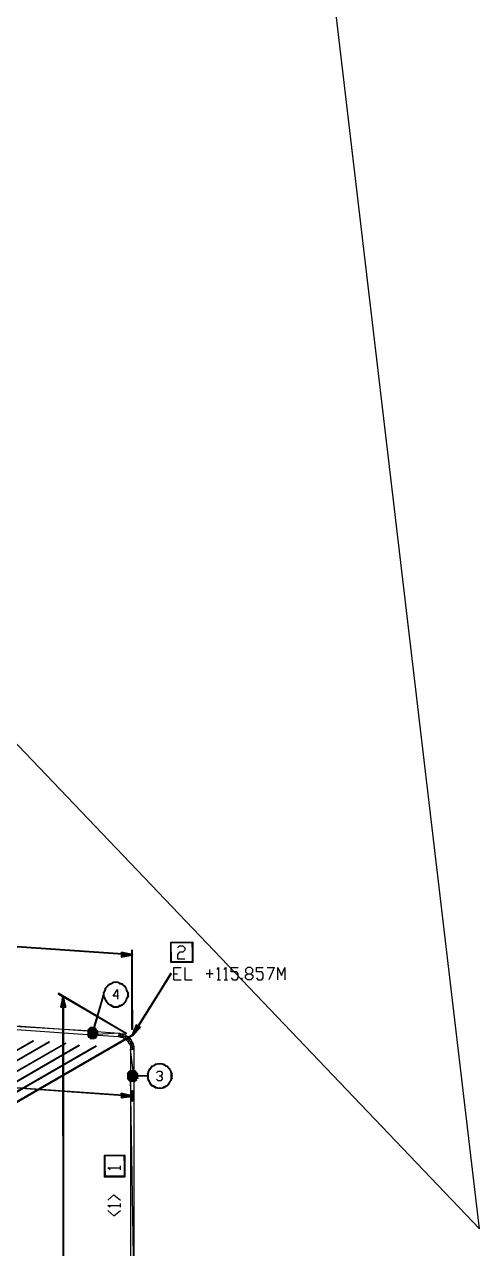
# Model space of a CAD drawing. Header units: millimetres. Extents: x 21 to 1147, y -811 to 126.
# Drawn here: x 527.5 to 669.4, y -579.6 to -198.2 of the extents above; entities that cross this region are included whole.
import ezdxf

# ---------------------------------------------------------------- set-up
doc = ezdxf.new("R2010")
doc.units = ezdxf.units.MM
doc.layers.add('EDITED_LINES', color=4, linetype='Continuous')

msp = doc.modelspace()

# ---------------------------------------------------------------- linework, layer by layer
at = {"layer": 'EDITED_LINES'}
for p, q in [((74.52, 49.37), (669.35, -573.46)), ((669.35, -573.46), (599.37, 19.04)), ((561.16, -487.96), (330.28, -472)), ((330.28, -472.24), (561.16, -487.96)), ((330.28, -472.24), (561.16, -487.96)), ((561.16, -488.2), (330.28, -472.24)), ((573.28, -484.24), (573.16, -484.12)), ((573.16, -484.12), (580, -484.12)), ((573.28, -484.24), (573.16, -484.12)), ((573.16, -484.12), (573.28, -490.36)), ((573.16, -484.12), (573.28, -490.36)), ((573.16, -490.36), (573.16, -484.12)), ((580, -484.12), (573.28, -484.24)), ((580, -484.12), (573.28, -484.24)), ((573.28, -484.24), (579.76, -484.24)), ((573.28, -490.36), (573.28, -484.24)), ((579.76, -484.24), (580, -484.12)), ((579.76, -484.24), (580, -484.12)), ((580, -490.48), (579.76, -484.24)), ((579.76, -484.24), (579.76, -490.24)), ((580, -490.48), (579.76, -484.24)), ((580, -484.12), (580, -490.48)), ((557.92, -488.56), (557.68, -487.36)), ((557.68, -487.36), (557.68, -488.8)), ((557.92, -488.56), (557.68, -487.36)), ((557.68, -487.36), (557.92, -487.36)), ((561.16, -487.96), (557.68, -488.8)), ((561.16, -487.96), (557.68, -488.8)), ((557.8, -487.24), (557.8, -487.48)), ((561.16, -487.96), (557.8, -487.24)), ((557.8, -487.48), (561.16, -487.96)), ((557.8, -487.48), (561.16, -487.96)), ((561.16, -488.2), (557.8, -487.48)), ((557.8, -487.48), (557.8, -487.6)), ((561.16, -487.96), (557.8, -487.48)), ((557.8, -487.48), (557.8, -487.6)), ((561.16, -487.96), (557.8, -487.48)), ((557.8, -487.6), (561.16, -487.96)), ((557.8, -487.6), (561.16, -487.96)), ((561.16, -488.2), (557.8, -487.6)), ((557.8, -487.6), (561.16, -487.96)), ((557.8, -487.6), (561.16, -487.96)), ((561.16, -488.2), (557.8, -487.6)), ((557.8, -487.6), (557.8, -487.84)), ((561.16, -487.96), (557.8, -487.6)), ((557.8, -487.84), (561.16, -487.96)), ((557.8, -487.84), (561.16, -487.96)), ((561.16, -488.2), (557.8, -487.84)), ((561.16, -487.96), (557.8, -488.56)), ((561.16, -487.96), (557.8, -488.56)), ((557.8, -488.44), (561.16, -487.96)), ((561.16, -487.96), (557.8, -488.44)), ((561.16, -487.96), (557.8, -488.44)), ((557.8, -488.2), (561.16, -487.96)), ((561.16, -487.96), (557.8, -488.2)), ((561.16, -487.96), (557.8, -488.2)), ((557.8, -488.2), (557.8, -487.96)), ((557.8, -487.96), (561.16, -487.96)), ((557.92, -487.36), (557.92, -488.56)), ((557.92, -488.56), (561.16, -487.96)), ((561.16, -486.64), (561.04, -486.64)), ((561.04, -486.64), (561.16, -511.36)), ((561.04, -486.64), (561.16, -511.36)), ((561.04, -511.36), (561.04, -486.64)), ((561.16, -511.36), (561.16, -486.64)), ((561.16, -487.96), (561.16, -488.2)), ((561.16, -488.2), (561.16, -487.96)), ((561.16, -487.96), (561.16, -488.2)), ((561.16, -488.2), (561.16, -487.96)), ((561.16, -487.96), (561.16, -488.2)), ((561.16, -488.2), (561.16, -487.96)), ((561.16, -487.96), (561.16, -488.2)), ((561.16, -488.2), (561.16, -487.96)), ((561.16, -487.96), (561.16, -488.2)), ((575.2, -485.92), (575.8, -485.32)), ((575.8, -487.24), (575.2, -487.96)), ((575.2, -487.96), (575.2, -489.28)), ((575.8, -485.32), (576.88, -485.32)), ((576.88, -487.24), (575.8, -487.24)), ((576.88, -485.32), (577.48, -485.92)), ((577.48, -486.64), (576.88, -487.24)), ((577.48, -485.92), (577.48, -486.64)), ((557.68, -488.8), (561.16, -488.2)), ((557.68, -488.8), (557.92, -488.56)), ((557.68, -488.8), (557.92, -488.56)), ((557.8, -488.56), (561.16, -488.2)), ((557.8, -488.44), (561.16, -488.2)), ((557.8, -488.44), (557.8, -488.2)), ((557.8, -488.2), (561.16, -488.2)), ((557.8, -488.56), (557.8, -488.44)), ((573.16, -490.24), (573.16, -490.48)), ((573.16, -490.48), (579.76, -490.24)), ((579.76, -490.24), (573.16, -490.24)), ((573.16, -490.48), (579.76, -490.24)), ((573.28, -490.36), (573.16, -490.36)), ((580, -490.48), (573.16, -490.48)), ((575.2, -489.28), (577.48, -489.28)), ((579.76, -490.24), (580, -490.48)), ((579.76, -490.24), (580, -490.48)), ((573.16, -493.84), (561.04, -513.16)), ((561.16, -513.28), (573.16, -493.84)), ((561.16, -513.28), (573.16, -493.84)), ((573.28, -493.96), (561.16, -513.28)), ((573.16, -493.84), (573.28, -493.96)), ((574.12, -495.88), (574.12, -492.04)), ((574.12, -492.04), (576.4, -492.04)), ((574.12, -493.96), (575.2, -493.96)), ((577.48, -492.04), (577.48, -495.88)), ((586.36, -493.96), (584.2, -493.96)), ((585.28, -495.28), (585.28, -492.64)), ((587.56, -492.64), (588.04, -492.04)), ((588.04, -492.04), (588.04, -495.88)), ((589.72, -492.64), (590.32, -492.04)), ((590.32, -492.04), (590.32, -495.88)), ((592, -493.36), (592, -492.04)), ((592, -492.04), (594.16, -492.04)), ((593.68, -493.36), (592, -493.36)), ((592, -495.28), (592.48, -495.88)), ((594.16, -493.96), (593.68, -493.36)), ((593.68, -495.88), (594.16, -495.28)), ((594.16, -495.28), (594.16, -493.96)), ((595.36, -495.88), (595.36, -495.28)), ((597.04, -492.04), (596.44, -492.64)), ((596.44, -492.64), (596.44, -493.36)), ((596.44, -493.36), (597.04, -493.96)), ((596.44, -494.56), (597.04, -493.96)), ((596.44, -495.28), (596.44, -494.56)), ((597.04, -495.88), (596.44, -495.28)), ((598.12, -492.04), (597.04, -492.04)), ((597.04, -493.96), (598.12, -493.96)), ((598.72, -492.64), (598.12, -492.04)), ((598.12, -493.96), (598.72, -493.36)), ((598.12, -493.96), (598.72, -494.56)), ((598.72, -495.28), (598.12, -495.88)), ((598.72, -493.36), (598.72, -492.64)), ((598.72, -494.56), (598.72, -495.28)), ((599.8, -493.36), (599.8, -492.04)), ((599.8, -492.04), (601.96, -492.04)), ((601.48, -493.36), (599.8, -493.36)), ((599.8, -495.28), (600.28, -495.88)), ((601.96, -493.96), (601.48, -493.36)), ((601.48, -495.88), (601.96, -495.28)), ((601.96, -495.28), (601.96, -493.96)), ((603.16, -492.04), (605.32, -492.04)), ((605.32, -492.04), (603.64, -495.88)), ((606.52, -495.88), (606.52, -492.04)), ((606.52, -492.04), (607.6, -494.56)), ((607.6, -494.56), (608.68, -492.04)), ((608.68, -492.04), (608.68, -495.88)), ((552.52, -499.24), (552.16, -499.84)), ((552.28, -499.84), (552.52, -499.24)), ((552.28, -499.84), (552.52, -499.24)), ((552.64, -499.24), (552.28, -499.84)), ((552.64, -498.52), (552.52, -499.24)), ((552.52, -499.24), (552.64, -499.24)), ((552.52, -499.24), (552.64, -499.24)), ((553.12, -498.04), (552.64, -498.52)), ((552.64, -499.24), (552.64, -498.52)), ((552.64, -499.24), (552.64, -498.52)), ((552.64, -498.52), (552.88, -498.52)), ((552.88, -498.52), (552.64, -499.24)), ((552.64, -498.52), (552.88, -498.52)), ((552.88, -498.52), (553.12, -498.04)), ((552.88, -498.52), (553.12, -498.04)), ((553.24, -498.16), (552.88, -498.52)), ((553.6, -497.56), (553.12, -498.04)), ((553.12, -498.04), (553.24, -498.16)), ((553.12, -498.04), (553.24, -498.16)), ((553.24, -498.16), (553.6, -497.56)), ((553.24, -498.16), (553.6, -497.56)), ((553.72, -497.68), (553.24, -498.16)), ((554.2, -497.08), (553.6, -497.56)), ((553.6, -497.56), (553.72, -497.68)), ((553.6, -497.56), (553.72, -497.68)), ((553.72, -497.68), (554.2, -497.08)), ((553.72, -497.68), (554.2, -497.08)), ((554.32, -497.32), (553.72, -497.68)), ((554.8, -496.96), (554.2, -497.08)), ((554.2, -497.08), (554.32, -497.32)), ((554.2, -497.08), (554.32, -497.32)), ((554.32, -497.32), (554.8, -496.96)), ((554.32, -497.32), (554.8, -496.96)), ((554.8, -497.08), (554.32, -497.32)), ((554.8, -497.08), (555.28, -496.6)), ((555.28, -496.6), (554.8, -496.96)), ((554.8, -497.08), (555.28, -496.6)), ((555.4, -496.72), (554.8, -497.08)), ((554.8, -496.96), (554.8, -497.08)), ((554.8, -496.96), (554.8, -497.08)), ((555.16, -500.92), (556.48, -498.88)), ((555.28, -496.6), (555.4, -496.72)), ((555.88, -496.6), (555.28, -496.6)), ((555.28, -496.6), (555.4, -496.72)), ((555.4, -496.72), (555.88, -496.6)), ((555.4, -496.72), (555.88, -496.6)), ((555.88, -496.72), (555.4, -496.72)), ((555.88, -496.6), (555.88, -496.72)), ((555.88, -496.6), (555.88, -496.72)), ((555.88, -496.72), (556.72, -496.6)), ((556.72, -496.6), (555.88, -496.6)), ((555.88, -496.72), (556.72, -496.6)), ((556.6, -496.72), (555.88, -496.72)), ((556.48, -498.88), (556.48, -501.88)), ((556.72, -496.6), (556.6, -496.72)), ((556.72, -496.6), (556.6, -496.72)), ((556.6, -496.72), (557.32, -496.96)), ((556.6, -496.72), (557.32, -496.96)), ((557.2, -497.08), (556.6, -496.72)), ((557.32, -496.96), (556.72, -496.6)), ((557.32, -496.96), (557.2, -497.08)), ((557.32, -496.96), (557.2, -497.08)), ((557.2, -497.08), (558.04, -497.08)), ((557.2, -497.08), (558.04, -497.08)), ((557.92, -497.32), (557.2, -497.08)), ((558.04, -497.08), (557.32, -496.96)), ((558.04, -497.08), (557.92, -497.32)), ((558.04, -497.08), (557.92, -497.32)), ((557.92, -497.32), (558.4, -497.56)), ((557.92, -497.32), (558.4, -497.56)), ((558.28, -497.68), (557.92, -497.32)), ((558.4, -497.56), (558.04, -497.08)), ((558.4, -497.56), (558.28, -497.68)), ((558.4, -497.56), (558.28, -497.68)), ((558.28, -497.68), (559, -498.04)), ((558.28, -497.68), (559, -498.04)), ((558.88, -498.16), (558.28, -497.68)), ((559, -498.04), (558.4, -497.56)), ((559, -498.04), (558.88, -498.16)), ((559, -498.04), (558.88, -498.16)), ((558.88, -498.16), (559.36, -498.52)), ((558.88, -498.16), (559.36, -498.52)), ((559.24, -498.52), (558.88, -498.16)), ((559.36, -498.52), (559, -498.04)), ((559.36, -498.52), (559.24, -498.52)), ((559.36, -498.52), (559.24, -498.52)), ((559.24, -498.52), (559.48, -499.24)), ((559.24, -498.52), (559.48, -499.24)), ((559.36, -499.24), (559.24, -498.52)), ((559.48, -499.24), (559.36, -498.52)), ((559.48, -499.24), (559.36, -499.24)), ((559.48, -499.24), (559.36, -499.24)), ((559.36, -499.24), (559.96, -499.84)), ((559.36, -499.24), (559.96, -499.84)), ((559.72, -499.84), (559.36, -499.24)), ((559.96, -499.84), (559.48, -499.24)), ((574.12, -495.88), (576.4, -495.88)), ((577.48, -495.88), (579.76, -495.88)), ((587.56, -495.88), (588.64, -495.88)), ((589.72, -495.88), (590.8, -495.88)), ((592.48, -495.88), (593.68, -495.88)), ((598.12, -495.88), (597.04, -495.88)), ((600.28, -495.88), (601.48, -495.88)), ((538.12, -500.08), (538, -500.32)), ((538, -500.32), (559.36, -512.56)), ((538, -500.32), (559.36, -512.56)), ((559.24, -512.68), (538, -500.32)), ((559.36, -512.56), (538.12, -500.08)), ((539.44, -500.92), (538.72, -504.28)), ((538.96, -504.28), (539.44, -500.92)), ((538.96, -504.28), (539.44, -500.92)), ((539.68, -500.92), (538.96, -504.28)), ((539.44, -500.92), (538.96, -504.28)), ((539.08, -504.28), (539.44, -500.92)), ((539.08, -504.28), (539.44, -500.92)), ((539.68, -500.92), (539.08, -504.28)), ((539.44, -500.92), (539.08, -504.28)), ((539.32, -504.28), (539.44, -500.92)), ((539.32, -504.28), (539.44, -500.92)), ((539.68, -500.92), (539.32, -504.28)), ((539.44, -500.92), (539.32, -504.28)), ((539.44, -500.92), (539.68, -500.92)), ((539.68, -500.92), (539.44, -500.92)), ((539.44, -500.92), (540.4, -504.4)), ((539.44, -500.92), (540.4, -504.4)), ((540.16, -504.16), (539.44, -500.92)), ((539.44, -500.92), (539.68, -500.92)), ((539.68, -500.92), (539.44, -500.92)), ((539.44, -500.92), (540.16, -504.28)), ((539.44, -500.92), (540.16, -504.28)), ((540.04, -504.28), (539.44, -500.92)), ((539.44, -500.92), (539.68, -500.92)), ((539.68, -500.92), (539.44, -500.92)), ((539.44, -500.92), (540.04, -504.28)), ((539.44, -500.92), (540.04, -504.28)), ((539.8, -504.28), (539.44, -500.92)), ((539.44, -504.28), (539.44, -500.92)), ((539.44, -504.28), (539.44, -500.92)), ((539.44, -500.92), (539.68, -500.92)), ((539.68, -500.92), (539.44, -504.28)), ((539.68, -500.92), (539.44, -500.92)), ((539.44, -500.92), (539.8, -504.28)), ((539.44, -500.92), (539.8, -504.28)), ((539.68, -504.28), (539.44, -500.92)), ((539.68, -660.88), (539.44, -500.92)), ((539.44, -500.92), (539.44, -660.88)), ((539.68, -660.88), (539.44, -500.92)), ((539.44, -500.92), (539.68, -500.92)), ((540.4, -504.4), (539.68, -500.92)), ((540.16, -504.28), (539.68, -500.92)), ((540.04, -504.28), (539.68, -500.92)), ((539.8, -504.28), (539.68, -500.92)), ((539.68, -500.92), (539.68, -660.88)), ((552.16, -500.32), (548.56, -512.44)), ((548.8, -512.44), (552.16, -500.32)), ((548.8, -512.44), (552.16, -500.32)), ((552.28, -500.44), (548.8, -512.44)), ((552.28, -500.32), (552.16, -499.84)), ((552.16, -499.84), (552.16, -500.32)), ((552.28, -500.32), (552.16, -499.84)), ((552.16, -499.84), (552.28, -499.84)), ((552.16, -499.84), (552.28, -499.84)), ((552.16, -500.32), (552.28, -500.44)), ((552.28, -501.04), (552.16, -500.32)), ((552.16, -500.32), (552.16, -501.16)), ((552.28, -501.04), (552.16, -500.32)), ((552.16, -500.32), (552.28, -500.32)), ((552.16, -500.32), (552.28, -500.32)), ((552.16, -501.16), (552.28, -501.04)), ((552.16, -501.16), (552.28, -501.04)), ((552.64, -501.64), (552.16, -501.16)), ((552.16, -501.16), (552.52, -501.76)), ((552.64, -501.64), (552.16, -501.16)), ((552.28, -499.84), (552.28, -500.32)), ((552.28, -500.32), (552.28, -501.04)), ((552.28, -501.04), (552.64, -501.64)), ((552.52, -501.76), (552.64, -501.64)), ((552.52, -501.76), (552.64, -501.64)), ((552.88, -502.24), (552.52, -501.76)), ((552.52, -501.76), (552.64, -502.24)), ((552.88, -502.24), (552.52, -501.76)), ((552.64, -501.64), (552.88, -502.24)), ((553.24, -502.72), (552.64, -502.24)), ((552.64, -502.24), (553.12, -502.84)), ((553.24, -502.72), (552.64, -502.24)), ((552.64, -502.24), (552.88, -502.24)), ((552.64, -502.24), (552.88, -502.24)), ((552.88, -502.24), (553.24, -502.72)), ((553.12, -502.84), (553.24, -502.72)), ((553.12, -502.84), (553.24, -502.72)), ((553.72, -503.32), (553.12, -502.84)), ((553.12, -502.84), (553.6, -503.44)), ((553.72, -503.32), (553.12, -502.84)), ((553.24, -502.72), (553.72, -503.32)), ((553.6, -503.44), (553.72, -503.32)), ((553.6, -503.44), (553.72, -503.32)), ((553.72, -503.32), (554.32, -503.68)), ((556.84, -500.92), (555.16, -500.92)), ((557.92, -503.68), (558.28, -503.32)), ((558.28, -503.32), (558.04, -503.8)), ((558.28, -503.32), (558.04, -503.8)), ((558.28, -503.32), (558.88, -502.72)), ((558.4, -503.44), (558.28, -503.32)), ((558.4, -503.44), (558.28, -503.32)), ((558.88, -502.72), (558.4, -503.44)), ((558.88, -502.72), (558.4, -503.44)), ((558.4, -503.44), (559, -502.84)), ((558.88, -502.72), (559.24, -502.24)), ((559, -502.84), (558.88, -502.72)), ((559, -502.84), (558.88, -502.72)), ((559.24, -502.24), (559, -502.84)), ((559, -502.84), (559.36, -502.24)), ((559.24, -502.24), (559, -502.84)), ((559.24, -502.24), (559.36, -501.64)), ((559.36, -502.24), (559.24, -502.24)), ((559.36, -502.24), (559.24, -502.24)), ((559.36, -501.64), (559.72, -501.04)), ((559.48, -501.76), (559.36, -501.64)), ((559.48, -501.76), (559.36, -501.64)), ((559.36, -501.64), (559.36, -502.24)), ((559.36, -501.64), (559.36, -502.24)), ((559.36, -502.24), (559.48, -501.76)), ((559.72, -501.04), (559.48, -501.76)), ((559.72, -501.04), (559.48, -501.76)), ((559.48, -501.76), (559.96, -501.16)), ((559.96, -499.84), (559.72, -499.84)), ((559.96, -499.84), (559.72, -499.84)), ((559.72, -499.84), (559.96, -500.32)), ((559.72, -499.84), (559.96, -500.32)), ((559.72, -500.32), (559.72, -499.84)), ((559.96, -500.32), (559.72, -500.32)), ((559.96, -500.32), (559.72, -500.32)), ((559.72, -500.32), (559.96, -501.16)), ((559.72, -500.32), (559.96, -501.16)), ((559.72, -501.04), (559.72, -500.32)), ((559.96, -501.16), (559.72, -501.04)), ((559.96, -501.16), (559.72, -501.04)), ((559.96, -500.32), (559.96, -499.84)), ((559.96, -501.16), (559.96, -500.32)), ((548.68, -511.84), (452.92, -506.32)), ((452.92, -506.32), (548.68, -513.04)), ((548.68, -511.84), (452.92, -506.32)), ((453.04, -505.24), (548.68, -511.84)), ((538.72, -504.28), (538.96, -504.28)), ((540.16, -504.16), (538.84, -504.4)), ((540.16, -504.16), (538.84, -504.4)), ((538.84, -504.4), (538.84, -504.16)), ((538.84, -504.16), (540.16, -504.16)), ((538.84, -504.4), (540.4, -504.4)), ((538.96, -504.28), (539.08, -504.28)), ((539.08, -504.28), (539.32, -504.28)), ((539.32, -504.28), (539.44, -504.28)), ((539.8, -504.28), (539.68, -504.28)), ((540.04, -504.28), (539.8, -504.28)), ((540.16, -504.28), (540.04, -504.28)), ((540.4, -504.4), (540.16, -504.16)), ((540.4, -504.4), (540.16, -504.16)), ((554.32, -503.68), (553.6, -503.44)), ((553.6, -503.44), (554.2, -503.8)), ((554.32, -503.68), (553.6, -503.44)), ((554.2, -503.8), (554.32, -503.68)), ((554.2, -503.8), (554.32, -503.68)), ((554.8, -503.8), (554.2, -503.8)), ((554.2, -503.8), (554.8, -504.04)), ((554.8, -503.8), (554.2, -503.8)), ((554.32, -503.68), (554.8, -503.8)), ((554.8, -504.04), (554.8, -503.8)), ((554.8, -503.8), (555.4, -504.16)), ((554.8, -504.04), (554.8, -503.8)), ((555.4, -504.16), (554.8, -504.04)), ((554.8, -504.04), (555.28, -504.4)), ((555.4, -504.16), (554.8, -504.04)), ((555.88, -504.16), (555.28, -504.4)), ((555.88, -504.16), (555.28, -504.4)), ((555.28, -504.4), (555.4, -504.16)), ((555.28, -504.4), (555.4, -504.16)), ((555.28, -504.4), (555.88, -504.4)), ((555.4, -504.16), (555.88, -504.16)), ((556.6, -504.16), (555.88, -504.4)), ((556.6, -504.16), (555.88, -504.4)), ((555.88, -504.4), (555.88, -504.16)), ((555.88, -504.16), (556.6, -504.16)), ((555.88, -504.4), (555.88, -504.16)), ((555.88, -504.4), (556.72, -504.4)), ((556.6, -504.16), (557.2, -503.8)), ((556.72, -504.4), (556.6, -504.16)), ((556.72, -504.4), (556.6, -504.16)), ((557.2, -503.8), (556.72, -504.4)), ((557.2, -503.8), (556.72, -504.4)), ((556.72, -504.4), (557.32, -504.04)), ((557.2, -503.8), (557.92, -503.68)), ((557.32, -504.04), (557.2, -503.8)), ((557.32, -504.04), (557.2, -503.8)), ((557.92, -503.68), (557.32, -504.04)), ((557.92, -503.68), (557.32, -504.04)), ((557.32, -504.04), (558.04, -503.8)), ((558.04, -503.8), (557.92, -503.68)), ((558.04, -503.8), (557.92, -503.68)), ((558.04, -503.8), (558.4, -503.44)), ((548.08, -513.64), (547.72, -511)), ((547.72, -511), (547.72, -513.88)), ((548.08, -513.64), (547.72, -511)), ((547.72, -511), (548.08, -511.36)), ((547.72, -511), (548.08, -511.36)), ((549.76, -511), (547.72, -511)), ((548.32, -513.76), (547.96, -510.76)), ((547.96, -510.76), (547.96, -514.12)), ((548.32, -513.76), (547.96, -510.76)), ((547.96, -510.76), (548.32, -511.12)), ((547.96, -510.76), (548.32, -511.12)), ((549.4, -510.76), (547.96, -510.76)), ((548.08, -511.36), (549.76, -511)), ((548.08, -511.36), (549.76, -511)), ((548.68, -513.88), (548.32, -510.76)), ((548.32, -510.76), (548.32, -513.88)), ((548.68, -513.88), (548.32, -510.76)), ((548.32, -510.76), (548.68, -511.12)), ((548.32, -510.76), (548.68, -511.12)), ((549.28, -510.76), (548.32, -510.76)), ((548.32, -511.12), (549.4, -510.76)), ((548.32, -511.12), (549.4, -510.76)), ((548.32, -513.88), (548.44, -511)), ((548.92, -511), (548.44, -511)), ((548.44, -511), (548.68, -514)), ((548.44, -511), (548.68, -514)), ((548.68, -511.12), (549.28, -510.76)), ((548.68, -511.12), (549.28, -510.76)), ((548.68, -514), (548.92, -511)), ((549.28, -510.76), (548.92, -511.12)), ((549.28, -510.76), (548.92, -511.12)), ((549.4, -510.76), (549.04, -511.12)), ((549.4, -510.76), (549.04, -511.12)), ((549.28, -514.12), (549.28, -510.76)), ((549.4, -514.12), (549.4, -510.76)), ((549.76, -511), (549.4, -511.36)), ((549.76, -511), (549.4, -511.36)), ((549.76, -514), (549.76, -511)), ((562.36, -509.92), (561.04, -513.16)), ((562.48, -510.16), (561.04, -513.16)), ((562.48, -510.16), (561.04, -513.16)), ((561.04, -513.16), (563.08, -510.4)), ((562.72, -510.4), (561.04, -513.16)), ((561.04, -513.16), (563.32, -510.52)), ((561.04, -513.16), (563.08, -510.52)), ((561.04, -513.16), (563.44, -510.76)), ((561.16, -513.28), (562.36, -509.92)), ((561.16, -513.28), (562.36, -509.92)), ((562.48, -510.16), (561.16, -513.28)), ((561.16, -513.28), (562.48, -510.16)), ((561.16, -513.28), (562.48, -510.16)), ((561.16, -513.28), (562.48, -510.16)), ((561.16, -513.28), (562.48, -510.16)), ((562.72, -510.28), (561.16, -513.28)), ((562.72, -510.28), (561.16, -513.28)), ((563.08, -510.4), (561.16, -513.28)), ((561.16, -513.28), (563.2, -510.4)), ((563.08, -510.4), (561.16, -513.28)), ((561.16, -513.28), (562.72, -510.4)), ((561.16, -513.28), (562.72, -510.4)), ((562.84, -510.4), (561.16, -513.28)), ((563.32, -510.52), (561.16, -513.28)), ((563.32, -510.52), (561.16, -513.28)), ((563.08, -510.52), (561.16, -513.28)), ((563.08, -510.52), (561.16, -513.28)), ((561.16, -513.28), (563.44, -510.64)), ((561.16, -513.28), (563.2, -510.64)), ((563.44, -510.76), (561.16, -513.28)), ((563.44, -510.76), (561.16, -513.28)), ((561.16, -513.28), (563.56, -510.88)), ((562.36, -509.92), (562.48, -510.16)), ((562.36, -509.92), (562.48, -510.16)), ((563.56, -510.64), (562.36, -509.92)), ((562.48, -510.16), (563.56, -510.64)), ((562.48, -510.16), (563.56, -510.64)), ((563.44, -510.88), (562.48, -510.16)), ((562.48, -510.16), (562.72, -510.28)), ((562.48, -510.16), (562.72, -510.28)), ((562.72, -510.4), (562.84, -510.4)), ((563.2, -510.4), (563.08, -510.4)), ((563.2, -510.64), (563.08, -510.52)), ((563.44, -510.64), (563.32, -510.52)), ((563.56, -510.64), (563.44, -510.88)), ((563.56, -510.88), (563.44, -510.76)), ((459.64, -571.84), (561.04, -513.16)), ((561.04, -513.16), (459.64, -571.6)), ((459.64, -571.84), (561.04, -513.16)), ((561.04, -513.16), (459.64, -571.6)), ((561.16, -513.28), (459.64, -571.84)), ((459.76, -571.84), (561.04, -513.16)), ((459.76, -571.84), (561.04, -513.16)), ((561.16, -513.28), (459.76, -571.84)), ((530.2, -514.84), (489.16, -538.6)), ((489.28, -538.72), (530.2, -514.84)), ((489.28, -538.72), (530.2, -514.84)), ((530.2, -514.84), (530.32, -514.96)), ((547.6, -513.04), (547.24, -511.72)), ((547.24, -511.72), (547.24, -513.4)), ((547.6, -513.04), (547.24, -511.72)), ((547.24, -511.72), (547.6, -512.08)), ((547.24, -511.72), (547.6, -512.08)), ((550.36, -511.72), (547.24, -511.72)), ((547.24, -513.4), (547.6, -513.04)), ((547.24, -513.4), (547.6, -513.04)), ((549.64, -513.4), (547.24, -513.4)), ((547.24, -513.4), (550, -513.76)), ((549.64, -513.4), (547.24, -513.4)), ((547.72, -513.4), (547.36, -511.36)), ((547.36, -511.36), (547.36, -513.76)), ((547.72, -513.4), (547.36, -511.36)), ((547.36, -511.36), (547.72, -511.72)), ((547.36, -511.36), (547.72, -511.72)), ((550, -511.36), (547.36, -511.36)), ((547.36, -513.76), (547.72, -513.4)), ((547.36, -513.76), (547.72, -513.4)), ((549.4, -513.52), (547.36, -513.76)), ((549.4, -513.52), (547.36, -513.76)), ((547.36, -513.76), (549.76, -514)), ((547.6, -512.08), (550.36, -511.72)), ((547.6, -512.08), (550.36, -511.72)), ((547.6, -512.08), (547.6, -513.04)), ((550, -512.08), (547.6, -512.08)), ((547.6, -513.04), (549.64, -513.4)), ((547.72, -511.72), (550, -511.36)), ((547.72, -511.72), (550, -511.36)), ((547.72, -511.72), (547.72, -513.4)), ((549.64, -511.72), (547.72, -511.72)), ((547.72, -513.4), (549.4, -513.52)), ((547.72, -513.88), (548.08, -513.64)), ((547.72, -513.88), (548.08, -513.64)), ((549.04, -513.76), (547.72, -513.88)), ((549.04, -513.76), (547.72, -513.88)), ((547.72, -513.88), (549.4, -514.12)), ((548.92, -513.76), (547.96, -514.12)), ((548.92, -513.76), (547.96, -514.12)), ((547.96, -514.12), (548.32, -513.76)), ((547.96, -514.12), (548.32, -513.76)), ((547.96, -514.12), (549.28, -514.12)), ((548.08, -511.36), (548.08, -513.64)), ((549.4, -511.36), (548.08, -511.36)), ((548.08, -513.64), (549.04, -513.76)), ((548.32, -511.12), (548.32, -513.76)), ((549.04, -511.12), (548.32, -511.12)), ((548.32, -513.76), (548.92, -513.76)), ((548.68, -514), (548.32, -513.88)), ((548.32, -513.88), (548.68, -513.88)), ((548.56, -512.44), (548.8, -512.44)), ((548.68, -511.12), (548.68, -513.88)), ((548.92, -511.12), (548.68, -511.12)), ((548.68, -513.04), (548.68, -511.84)), ((548.68, -511.84), (557.08, -512.44)), ((548.68, -513.04), (548.68, -511.84)), ((557.08, -512.44), (548.68, -513.04)), ((557.08, -512.44), (548.68, -513.04)), ((548.68, -513.04), (556.96, -513.52)), ((548.92, -511.12), (549.28, -514.12)), ((548.92, -511.12), (549.28, -514.12)), ((548.92, -513.76), (548.92, -511.12)), ((549.28, -514.12), (548.92, -513.76)), ((549.28, -514.12), (548.92, -513.76)), ((549.04, -511.12), (549.4, -514.12)), ((549.04, -511.12), (549.4, -514.12)), ((549.04, -513.76), (549.04, -511.12)), ((549.4, -514.12), (549.04, -513.76)), ((549.4, -514.12), (549.04, -513.76)), ((549.4, -511.36), (549.76, -514)), ((549.4, -511.36), (549.76, -514)), ((549.4, -513.52), (549.4, -511.36)), ((549.76, -514), (549.4, -513.52)), ((549.76, -514), (549.4, -513.52)), ((550, -511.36), (549.64, -511.72)), ((550, -511.36), (549.64, -511.72)), ((549.64, -511.72), (550, -513.76)), ((549.64, -511.72), (550, -513.76)), ((549.64, -513.4), (549.64, -511.72)), ((550, -513.76), (549.64, -513.4)), ((550, -513.76), (549.64, -513.4)), ((550, -513.76), (550, -511.36)), ((550.36, -511.72), (550, -512.08)), ((550.36, -511.72), (550, -512.08)), ((550, -512.08), (550.36, -513.16)), ((550, -512.08), (550.36, -513.16)), ((550, -513.16), (550, -512.08)), ((550.36, -513.16), (550, -513.16)), ((550.36, -513.16), (550.36, -511.72)), ((556.84, -513.52), (557.2, -512.44)), ((557.68, -512.68), (556.84, -513.52)), ((557.68, -512.68), (556.84, -513.52)), ((556.84, -513.52), (557.56, -513.76)), ((556.96, -513.52), (557.08, -512.44)), ((557.2, -512.44), (557.68, -512.68)), ((558.52, -512.68), (557.56, -513.76)), ((558.52, -512.68), (557.56, -513.76)), ((557.56, -513.76), (557.68, -512.68)), ((557.56, -513.76), (557.68, -512.68)), ((557.56, -513.76), (558.16, -513.76)), ((557.68, -512.68), (558.52, -512.68)), ((558.16, -513.76), (558.52, -512.68)), ((558.16, -513.76), (558.52, -512.68)), ((559.36, -513.28), (558.16, -513.76)), ((559.36, -513.28), (558.16, -513.76)), ((558.16, -513.76), (558.76, -514.24)), ((558.52, -512.68), (559.36, -513.28)), ((558.76, -514.24), (559.36, -513.28)), ((558.76, -514.24), (559.36, -513.28)), ((559.96, -513.64), (558.76, -514.24)), ((559.96, -513.64), (558.76, -514.24)), ((558.76, -514.24), (559.24, -514.6)), ((559.36, -512.56), (559.24, -512.68)), ((559.24, -514.6), (559.96, -513.64)), ((559.24, -514.6), (559.96, -513.64)), ((560.68, -514.36), (559.24, -514.6)), ((560.68, -514.36), (559.24, -514.6)), ((559.24, -514.6), (559.72, -514.96)), ((559.36, -513.28), (559.96, -513.64)), ((559.72, -514.96), (560.68, -514.36)), ((559.72, -514.96), (560.68, -514.36)), ((559.96, -513.64), (560.68, -514.36)), ((560.68, -514.36), (561.04, -515.2)), ((561.16, -511.36), (561.04, -511.36)), ((561.16, -513.28), (561.04, -513.16)), ((561.04, -513.16), (561.16, -513.28)), ((561.16, -513.28), (561.04, -513.16)), ((561.04, -513.16), (561.16, -513.28)), ((561.16, -513.28), (561.04, -513.16)), ((561.04, -513.16), (561.16, -513.28)), ((561.16, -513.28), (561.04, -513.16)), ((561.04, -513.16), (561.16, -513.28)), ((561.04, -513.16), (561.16, -513.28)), ((561.04, -513.16), (561.16, -513.28)), ((561.04, -513.16), (561.16, -513.28)), ((549.76, -516.4), (456.64, -570.16)), ((456.76, -570.28), (549.76, -516.4)), ((456.76, -570.28), (549.76, -516.4)), ((549.88, -516.64), (456.76, -570.28)), ((540.28, -515.56), (488.92, -545.08)), ((489.04, -545.2), (540.28, -515.56)), ((489.04, -545.2), (540.28, -515.56)), ((540.4, -515.68), (489.04, -545.2)), ((535.24, -515.2), (489.16, -541.72)), ((544.6, -516.28), (489.16, -548.2)), ((530.32, -514.96), (489.28, -538.72)), ((489.28, -541.84), (535.24, -515.2)), ((489.28, -541.84), (535.24, -515.2)), ((535.36, -515.32), (489.28, -541.84)), ((489.28, -548.44), (544.6, -516.28)), ((489.28, -548.44), (544.6, -516.28)), ((544.6, -516.4), (489.28, -548.44)), ((535.24, -515.2), (535.36, -515.32)), ((540.28, -515.56), (540.4, -515.68)), ((544.6, -516.28), (544.6, -516.4)), ((549.76, -516.4), (549.88, -516.64)), ((561.04, -515.2), (559.72, -514.96)), ((559.72, -514.96), (560.08, -515.68)), ((561.04, -515.2), (559.72, -514.96)), ((560.08, -515.68), (561.04, -515.2)), ((560.08, -515.68), (561.04, -515.2)), ((561.4, -515.8), (560.08, -515.68)), ((560.08, -515.68), (560.44, -516.16)), ((561.4, -515.8), (560.08, -515.68)), ((560.44, -516.16), (561.4, -515.8)), ((560.44, -516.16), (561.4, -515.8)), ((561.64, -516.64), (560.44, -516.16)), ((560.44, -516.16), (560.56, -516.76)), ((561.64, -516.64), (560.44, -516.16)), ((560.56, -516.76), (561.64, -516.64)), ((560.56, -516.76), (561.64, -516.64)), ((561.64, -517.48), (560.56, -516.76)), ((560.56, -516.76), (560.56, -517.48)), ((561.64, -517.48), (560.56, -516.76)), ((561.64, -525.88), (560.56, -517.48)), ((560.56, -517.48), (560.56, -525.88)), ((561.64, -525.88), (560.56, -517.48)), ((560.56, -517.48), (561.64, -517.48)), ((560.56, -517.48), (561.64, -517.48)), ((561.04, -515.2), (561.4, -515.8)), ((561.4, -515.8), (561.64, -516.64)), ((561.64, -516.64), (561.64, -517.48)), ((561.64, -517.48), (561.64, -525.88)), ((568.36, -522.16), (567.76, -522.64)), ((567.88, -522.76), (568.36, -522.16)), ((567.88, -522.76), (568.36, -522.16)), ((568.36, -522.4), (567.88, -522.76)), ((568.36, -522.4), (568.96, -522.04)), ((568.96, -522.04), (568.36, -522.16)), ((568.36, -522.4), (568.96, -522.04)), ((568.36, -522.16), (568.36, -522.4)), ((568.36, -522.16), (568.36, -522.4)), ((568.96, -522.16), (568.36, -522.4)), ((568.96, -522.04), (568.96, -522.16)), ((568.96, -522.16), (569.68, -522.04)), ((569.68, -522.04), (568.96, -522.04)), ((568.96, -522.16), (569.68, -522.04)), ((568.96, -522.04), (568.96, -522.16)), ((569.68, -522.16), (568.96, -522.16)), ((569.68, -522.04), (569.68, -522.16)), ((569.68, -522.04), (569.68, -522.16)), ((569.68, -522.16), (570.4, -522.04)), ((570.4, -522.04), (569.68, -522.04)), ((569.68, -522.16), (570.4, -522.04)), ((570.4, -522.16), (569.68, -522.16)), ((570.4, -522.04), (570.4, -522.16)), ((570.4, -522.04), (570.4, -522.16)), ((571, -522.16), (570.4, -522.04)), ((570.4, -522.16), (571, -522.16)), ((570.4, -522.16), (571, -522.16)), ((570.88, -522.4), (570.4, -522.16)), ((571, -522.16), (570.88, -522.4)), ((571, -522.16), (570.88, -522.4)), ((570.88, -522.4), (571.6, -522.64)), ((570.88, -522.4), (571.6, -522.64)), ((571.48, -522.76), (570.88, -522.4)), ((571.6, -522.64), (571, -522.16)), ((452.92, -524.56), (561.16, -532)), ((452.92, -524.56), (561.16, -532)), ((561.16, -532.24), (452.92, -524.56)), ((561.16, -532), (453.04, -524.44)), ((559.96, -526.36), (559.6, -525.04)), ((559.6, -525.04), (559.6, -526.72)), ((559.96, -526.36), (559.6, -525.04)), ((559.6, -525.04), (559.96, -525.4)), ((559.6, -525.04), (559.96, -525.4)), ((562.84, -525.04), (559.6, -525.04)), ((560.2, -526.72), (559.84, -524.68)), ((559.84, -524.68), (559.84, -527.08)), ((560.2, -526.72), (559.84, -524.68)), ((559.84, -524.68), (560.2, -525.04)), ((559.84, -524.68), (560.2, -525.04)), ((562.48, -524.68), (559.84, -524.68)), ((559.96, -525.4), (562.84, -525.04)), ((559.96, -525.4), (562.84, -525.04)), ((559.96, -525.4), (559.96, -526.36)), ((562.48, -525.4), (559.96, -525.4)), ((560.56, -526.96), (560.2, -524.32)), ((560.2, -524.32), (560.2, -527.32)), ((560.56, -526.96), (560.2, -524.32)), ((560.2, -524.32), (560.56, -524.68)), ((560.2, -524.32), (560.56, -524.68)), ((562.24, -524.32), (560.2, -524.32)), ((560.2, -525.04), (562.48, -524.68)), ((560.2, -525.04), (562.48, -524.68)), ((560.2, -525.04), (560.2, -526.72)), ((562, -525.04), (560.2, -525.04)), ((560.8, -527.08), (560.44, -524.2)), ((560.44, -524.2), (560.44, -527.44)), ((560.8, -527.08), (560.44, -524.2)), ((560.44, -524.2), (560.8, -524.56)), ((560.44, -524.2), (560.8, -524.56)), ((561.88, -524.2), (560.44, -524.2)), ((560.56, -524.68), (562.24, -524.32)), ((560.56, -524.68), (562.24, -524.32)), ((560.56, -524.68), (560.56, -526.96)), ((561.88, -524.68), (560.56, -524.68)), ((561.64, -588.76), (560.56, -525.88)), ((560.56, -525.88), (560.56, -588.76)), ((561.64, -588.76), (560.56, -525.88)), ((560.56, -525.88), (561.64, -525.88)), ((560.56, -525.88), (561.64, -525.88)), ((561.16, -527.32), (560.8, -524.2)), ((560.8, -524.2), (560.8, -527.32)), ((561.16, -527.32), (560.8, -524.2)), ((560.8, -524.2), (561.16, -524.56)), ((560.8, -524.2), (561.16, -524.56)), ((561.64, -524.2), (560.8, -524.2)), ((560.8, -524.56), (561.88, -524.2)), ((560.8, -524.56), (561.88, -524.2)), ((560.8, -527.32), (560.92, -524.32)), ((560.8, -524.56), (560.8, -527.08)), ((561.52, -524.56), (560.8, -524.56)), ((561.28, -524.32), (560.92, -524.32)), ((560.92, -524.32), (561.16, -527.32)), ((560.92, -524.32), (561.16, -527.32)), ((561.16, -524.56), (561.64, -524.2)), ((561.16, -524.56), (561.64, -524.2)), ((561.16, -527.32), (561.28, -524.32)), ((561.16, -524.56), (561.16, -527.32)), ((561.28, -524.56), (561.16, -524.56)), ((561.16, -525.76), (561.16, -525.88)), ((561.16, -525.88), (565.96, -525.76)), ((565.96, -525.76), (561.16, -525.76)), ((561.16, -525.88), (565.96, -525.76)), ((565.96, -525.88), (561.16, -525.88)), ((561.64, -524.2), (561.28, -524.56)), ((561.64, -524.2), (561.28, -524.56)), ((561.28, -524.56), (561.64, -527.44)), ((561.28, -524.56), (561.64, -527.44)), ((561.28, -527.08), (561.28, -524.56)), ((561.88, -524.2), (561.52, -524.56)), ((561.88, -524.2), (561.52, -524.56)), ((561.52, -524.56), (561.88, -527.56)), ((561.52, -524.56), (561.88, -527.56)), ((561.52, -527.08), (561.52, -524.56)), ((561.64, -527.44), (561.64, -524.2)), ((561.64, -525.88), (561.64, -588.76)), ((561.88, -527.56), (561.88, -524.2)), ((562.24, -524.32), (561.88, -524.68)), ((562.24, -524.32), (561.88, -524.68)), ((561.88, -524.68), (562.24, -527.32)), ((561.88, -524.68), (562.24, -527.32)), ((561.88, -526.96), (561.88, -524.68)), ((562.48, -524.68), (562, -525.04)), ((562.48, -524.68), (562, -525.04)), ((562, -525.04), (562.48, -527.2)), ((562, -525.04), (562.48, -527.2)), ((562, -526.72), (562, -525.04)), ((562.24, -527.32), (562.24, -524.32)), ((562.48, -527.2), (562.48, -524.68)), ((562.84, -525.04), (562.48, -525.4)), ((562.84, -525.04), (562.48, -525.4)), ((562.48, -525.4), (562.84, -526.6)), ((562.48, -525.4), (562.84, -526.6)), ((562.48, -526.6), (562.48, -525.4)), ((562.84, -526.6), (562.84, -525.04)), ((566.08, -524.44), (565.84, -525.04)), ((566.08, -525.88), (565.84, -525.04)), ((565.84, -525.04), (565.84, -525.88)), ((566.08, -525.88), (565.84, -525.04)), ((565.84, -525.04), (566.08, -525.04)), ((565.84, -525.04), (566.08, -525.04)), ((566.08, -526.6), (565.84, -525.88)), ((565.84, -525.88), (565.84, -526.6)), ((566.08, -526.6), (565.84, -525.88)), ((565.84, -525.88), (566.08, -525.88)), ((565.84, -525.88), (566.08, -525.88)), ((565.96, -525.76), (565.96, -525.88)), ((566.44, -523.72), (566.08, -524.44)), ((566.08, -525.04), (566.08, -524.44)), ((566.08, -525.04), (566.08, -524.44)), ((566.08, -524.44), (566.2, -524.56)), ((566.08, -524.44), (566.2, -524.56)), ((566.2, -524.56), (566.08, -525.04)), ((566.08, -525.04), (566.08, -525.88)), ((566.08, -525.88), (566.08, -526.6)), ((566.2, -524.56), (566.44, -523.72)), ((566.2, -524.56), (566.44, -523.72)), ((566.56, -523.84), (566.2, -524.56)), ((566.68, -523.36), (566.44, -523.72)), ((566.44, -523.72), (566.56, -523.84)), ((566.44, -523.72), (566.56, -523.84)), ((566.56, -523.84), (566.68, -523.36)), ((566.56, -523.84), (566.68, -523.36)), ((566.8, -523.48), (566.56, -523.84)), ((567.16, -522.76), (566.68, -523.36)), ((566.68, -523.36), (566.8, -523.48)), ((566.68, -523.36), (566.8, -523.48)), ((566.8, -523.48), (567.16, -522.76)), ((566.8, -523.48), (567.16, -522.76)), ((567.28, -522.88), (566.8, -523.48)), ((567.76, -522.64), (567.16, -522.76)), ((567.16, -522.76), (567.28, -522.88)), ((567.16, -522.76), (567.28, -522.88)), ((567.28, -522.88), (567.76, -522.64)), ((567.28, -522.88), (567.76, -522.64)), ((567.88, -522.76), (567.28, -522.88)), ((567.76, -522.64), (567.88, -522.76)), ((567.76, -522.64), (567.88, -522.76)), ((568.72, -524.8), (569.2, -524.32)), ((569.2, -524.32), (570.04, -524.32)), ((570.04, -525.88), (569.56, -525.88)), ((570.04, -524.32), (570.4, -524.8)), ((570.4, -525.28), (570.04, -525.88)), ((570.04, -525.88), (570.4, -526.36)), ((570.4, -524.8), (570.4, -525.28)), ((571.6, -522.64), (571.48, -522.76)), ((571.6, -522.64), (571.48, -522.76)), ((571.48, -522.76), (572.08, -522.76)), ((571.48, -522.76), (572.08, -522.76)), ((572.08, -522.88), (571.48, -522.76)), ((572.08, -522.76), (571.6, -522.64)), ((572.08, -522.76), (572.08, -522.88)), ((572.08, -522.76), (572.08, -522.88)), ((572.68, -523.36), (572.08, -522.76)), ((572.08, -522.88), (572.68, -523.36)), ((572.08, -522.88), (572.68, -523.36)), ((572.56, -523.48), (572.08, -522.88)), ((572.68, -523.36), (572.56, -523.48)), ((572.68, -523.36), (572.56, -523.48)), ((572.56, -523.48), (572.92, -523.72)), ((572.56, -523.48), (572.92, -523.72)), ((572.8, -523.84), (572.56, -523.48)), ((572.92, -523.72), (572.68, -523.36)), ((572.92, -523.72), (572.8, -523.84)), ((572.92, -523.72), (572.8, -523.84)), ((572.8, -523.84), (573.28, -524.44)), ((572.8, -523.84), (573.28, -524.44)), ((573.16, -524.56), (572.8, -523.84)), ((573.28, -524.44), (572.92, -523.72)), ((573.28, -524.44), (573.16, -524.56)), ((573.28, -524.44), (573.16, -524.56)), ((573.16, -524.56), (573.52, -525.04)), ((573.16, -524.56), (573.52, -525.04)), ((573.28, -525.04), (573.16, -524.56)), ((573.52, -525.04), (573.28, -524.44)), ((573.52, -525.04), (573.28, -525.04)), ((573.52, -525.04), (573.28, -525.04)), ((573.28, -525.04), (573.52, -525.88)), ((573.28, -525.04), (573.52, -525.88)), ((573.28, -525.88), (573.28, -525.04)), ((573.52, -525.88), (573.28, -525.88)), ((573.52, -525.88), (573.28, -525.88)), ((573.28, -525.88), (573.52, -526.6)), ((573.28, -525.88), (573.52, -526.6)), ((573.28, -526.6), (573.28, -525.88)), ((573.52, -525.88), (573.52, -525.04)), ((573.52, -526.6), (573.52, -525.88)), ((559.6, -526.72), (559.96, -526.36)), ((559.6, -526.72), (559.96, -526.36)), ((562, -526.72), (559.6, -526.72)), ((559.6, -526.72), (562.48, -527.2)), ((562, -526.72), (559.6, -526.72)), ((559.84, -527.08), (560.2, -526.72)), ((559.84, -527.08), (560.2, -526.72)), ((561.88, -526.96), (559.84, -527.08)), ((561.88, -526.96), (559.84, -527.08)), ((559.84, -527.08), (562.24, -527.32)), ((559.96, -526.36), (562, -526.72)), ((560.2, -526.72), (561.88, -526.96)), ((560.2, -527.32), (560.56, -526.96)), ((560.2, -527.32), (560.56, -526.96)), ((561.52, -527.08), (560.2, -527.32)), ((561.52, -527.08), (560.2, -527.32)), ((560.2, -527.32), (561.88, -527.56)), ((561.28, -527.08), (560.44, -527.44)), ((561.28, -527.08), (560.44, -527.44)), ((560.44, -527.44), (560.8, -527.08)), ((560.44, -527.44), (560.8, -527.08)), ((560.44, -527.44), (561.64, -527.44)), ((560.56, -526.96), (561.52, -527.08)), ((560.8, -527.08), (561.28, -527.08)), ((561.16, -527.32), (560.8, -527.32)), ((560.8, -527.32), (561.16, -527.32)), ((561.64, -527.44), (561.28, -527.08)), ((561.64, -527.44), (561.28, -527.08)), ((561.88, -527.56), (561.52, -527.08)), ((561.88, -527.56), (561.52, -527.08)), ((562.24, -527.32), (561.88, -526.96)), ((562.24, -527.32), (561.88, -526.96)), ((562.48, -527.2), (562, -526.72)), ((562.48, -527.2), (562, -526.72)), ((562.84, -526.6), (562.48, -526.6)), ((566.2, -527.08), (565.84, -526.6)), ((565.84, -526.6), (566.08, -527.2)), ((566.2, -527.08), (565.84, -526.6)), ((565.84, -526.6), (566.08, -526.6)), ((565.84, -526.6), (566.08, -526.6)), ((566.08, -526.6), (566.2, -527.08)), ((566.08, -527.2), (566.2, -527.08)), ((566.08, -527.2), (566.2, -527.08)), ((566.56, -527.68), (566.08, -527.2)), ((566.08, -527.2), (566.44, -527.68)), ((566.56, -527.68), (566.08, -527.2)), ((566.2, -527.08), (566.56, -527.68)), ((566.8, -528.16), (566.44, -527.68)), ((566.44, -527.68), (566.56, -528.28)), ((566.8, -528.16), (566.44, -527.68)), ((566.44, -527.68), (566.56, -527.68)), ((566.44, -527.68), (566.56, -527.68)), ((566.56, -527.68), (566.8, -528.16)), ((566.56, -528.28), (566.8, -528.16)), ((566.56, -528.28), (566.8, -528.16)), ((567.28, -528.76), (566.56, -528.28)), ((566.56, -528.28), (567.16, -528.88)), ((567.28, -528.76), (566.56, -528.28)), ((566.8, -528.16), (567.28, -528.76)), ((567.16, -528.88), (567.28, -528.76)), ((567.16, -528.88), (567.28, -528.76)), ((567.88, -528.88), (567.16, -528.88)), ((567.16, -528.88), (567.76, -529.12)), ((567.88, -528.88), (567.16, -528.88)), ((567.28, -528.76), (567.88, -528.88)), ((567.76, -529.12), (567.88, -528.88)), ((567.76, -529.12), (567.88, -528.88)), ((568.36, -529.24), (567.76, -529.12)), ((567.76, -529.12), (568.36, -529.48)), ((568.36, -529.24), (567.76, -529.12)), ((567.88, -528.88), (568.36, -529.24)), ((568.36, -529.48), (568.36, -529.24)), ((568.36, -529.24), (568.96, -529.48)), ((568.36, -529.48), (568.36, -529.24)), ((568.96, -529.48), (568.36, -529.48)), ((568.36, -529.48), (568.96, -529.6)), ((568.96, -529.48), (568.36, -529.48)), ((569.2, -527.32), (568.72, -526.84)), ((569.68, -529.48), (568.96, -529.6)), ((569.68, -529.48), (568.96, -529.6)), ((568.96, -529.6), (568.96, -529.48)), ((568.96, -529.48), (569.68, -529.48)), ((568.96, -529.6), (568.96, -529.48)), ((568.96, -529.6), (569.68, -529.6)), ((570.04, -527.32), (569.2, -527.32)), ((570.4, -529.48), (569.68, -529.6)), ((570.4, -529.48), (569.68, -529.6)), ((569.68, -529.6), (569.68, -529.48)), ((569.68, -529.48), (570.4, -529.48)), ((569.68, -529.6), (569.68, -529.48)), ((569.68, -529.6), (570.4, -529.6)), ((570.4, -526.84), (570.04, -527.32)), ((570.4, -526.36), (570.4, -526.84)), ((570.88, -529.24), (570.4, -529.6)), ((570.88, -529.24), (570.4, -529.6)), ((570.4, -529.48), (570.88, -529.24)), ((570.4, -529.6), (571, -529.48)), ((570.4, -529.6), (570.4, -529.48)), ((570.4, -529.6), (570.4, -529.48)), ((570.88, -529.24), (571.48, -528.88)), ((571, -529.48), (570.88, -529.24)), ((571, -529.48), (570.88, -529.24)), ((571.48, -528.88), (571, -529.48)), ((571.48, -528.88), (571, -529.48)), ((571, -529.48), (571.6, -529.12)), ((571.48, -528.88), (572.08, -528.76)), ((571.6, -529.12), (571.48, -528.88)), ((571.6, -529.12), (571.48, -528.88)), ((572.08, -528.76), (571.6, -529.12)), ((572.08, -528.76), (571.6, -529.12)), ((571.6, -529.12), (572.08, -528.88)), ((572.56, -528.16), (572.08, -528.88)), ((572.56, -528.16), (572.08, -528.88)), ((572.08, -528.76), (572.56, -528.16)), ((572.08, -528.88), (572.68, -528.28)), ((572.08, -528.88), (572.08, -528.76)), ((572.08, -528.88), (572.08, -528.76)), ((572.56, -528.16), (572.8, -527.68)), ((572.68, -528.28), (572.56, -528.16)), ((572.68, -528.28), (572.56, -528.16)), ((572.8, -527.68), (572.68, -528.28)), ((572.68, -528.28), (572.92, -527.68)), ((572.8, -527.68), (572.68, -528.28)), ((572.8, -527.68), (573.16, -527.08)), ((572.92, -527.68), (572.8, -527.68)), ((572.92, -527.68), (572.8, -527.68)), ((573.16, -527.08), (572.92, -527.68)), ((573.16, -527.08), (572.92, -527.68)), ((572.92, -527.68), (573.28, -527.2)), ((573.16, -527.08), (573.28, -526.6)), ((573.28, -527.2), (573.16, -527.08)), ((573.28, -527.2), (573.16, -527.08)), ((573.52, -526.6), (573.28, -526.6)), ((573.52, -526.6), (573.28, -526.6)), ((573.28, -526.6), (573.28, -527.2)), ((573.28, -527.2), (573.52, -526.6)), ((573.28, -526.6), (573.28, -527.2)), ((557.92, -532.36), (557.68, -531.16)), ((557.68, -531.16), (557.68, -532.6)), ((557.92, -532.36), (557.68, -531.16)), ((557.68, -531.16), (557.92, -531.16)), ((561.16, -532), (557.68, -532.6)), ((561.16, -532), (557.68, -532.6)), ((557.68, -532.6), (561.16, -532.24)), ((557.68, -532.6), (557.92, -532.36)), ((557.68, -532.6), (557.92, -532.36)), ((557.8, -531.16), (557.8, -531.28)), ((561.16, -532), (557.8, -531.16)), ((557.8, -531.28), (561.16, -532)), ((557.8, -531.28), (561.16, -532)), ((561.16, -532.24), (557.8, -531.28)), ((557.8, -531.28), (557.8, -531.52)), ((561.16, -532), (557.8, -531.28)), ((557.8, -531.52), (561.16, -532)), ((557.8, -531.52), (561.16, -532)), ((561.16, -532.24), (557.8, -531.52)), ((557.8, -531.52), (557.8, -531.64)), ((561.16, -532), (557.8, -531.52)), ((557.8, -531.52), (557.8, -531.64)), ((561.16, -532), (557.8, -531.52)), ((557.8, -531.64), (561.16, -532)), ((557.8, -531.64), (561.16, -532)), ((561.16, -532.24), (557.8, -531.64)), ((557.8, -531.64), (561.16, -532)), ((557.8, -531.64), (561.16, -532)), ((561.16, -532.24), (557.8, -531.64)), ((561.16, -532), (557.8, -532.48)), ((561.16, -532), (557.8, -532.48)), ((557.8, -532.24), (561.16, -532)), ((561.16, -532), (557.8, -532.24)), ((561.16, -532), (557.8, -532.24)), ((557.8, -532.24), (557.8, -532)), ((557.8, -532), (561.16, -532)), ((561.16, -532), (557.8, -532.24)), ((561.16, -532), (557.8, -532.24)), ((557.8, -532.24), (557.8, -532)), ((557.8, -532), (561.16, -532)), ((557.8, -532.48), (561.16, -532.24)), ((557.8, -532.48), (557.8, -532.24)), ((557.8, -532.24), (561.16, -532.24)), ((557.8, -532.24), (561.16, -532.24)), ((557.92, -531.16), (557.92, -532.36)), ((557.92, -532.36), (561.16, -532)), ((561.16, -533.68), (561.04, -530.32)), ((561.04, -530.32), (561.04, -533.68)), ((561.16, -533.68), (561.04, -530.32)), ((561.04, -530.32), (561.16, -530.32)), ((561.04, -533.68), (561.16, -533.68)), ((561.16, -530.32), (561.16, -533.68)), ((561.16, -532), (561.16, -532.24)), ((561.16, -532.24), (561.16, -532)), ((561.16, -532), (561.16, -532.24)), ((561.16, -532.24), (561.16, -532)), ((561.16, -532), (561.16, -532.24)), ((561.16, -532.24), (561.16, -532)), ((561.16, -532), (561.16, -532.24)), ((561.16, -532.24), (561.16, -532)), ((561.16, -532), (561.16, -532.24)), ((552.64, -550.6), (552.52, -550.48)), ((552.52, -550.48), (558.76, -550.48)), ((552.64, -550.6), (552.52, -550.48)), ((552.52, -550.48), (552.64, -557.08)), ((552.52, -550.48), (552.64, -557.08)), ((552.52, -557.32), (552.52, -550.48)), ((558.76, -550.48), (552.64, -550.6)), ((558.76, -550.48), (552.64, -550.6)), ((552.64, -550.6), (558.64, -550.6)), ((552.64, -557.08), (552.64, -550.6)), ((558.64, -550.6), (558.76, -550.48)), ((558.64, -550.6), (558.76, -550.48)), ((558.76, -557.2), (558.64, -550.6)), ((558.64, -550.6), (558.64, -557.2)), ((558.76, -557.2), (558.64, -550.6)), ((558.76, -550.48), (558.76, -557.2)), ((554.2, -555.04), (553.48, -554.44)), ((553.48, -554.44), (557.44, -554.44)), ((557.44, -555.04), (557.44, -553.84)), ((552.64, -557.08), (552.52, -557.32)), ((552.64, -557.08), (552.52, -557.32)), ((552.52, -557.32), (558.76, -557.08)), ((552.52, -557.32), (558.76, -557.08)), ((558.76, -557.32), (552.52, -557.32)), ((558.76, -557.08), (552.64, -557.08)), ((558.64, -557.2), (558.76, -557.2)), ((558.76, -557.08), (558.76, -557.32)), ((553.48, -564.52), (555.4, -562.84)), ((555.4, -562.84), (557.44, -564.52)), ((554.2, -566.68), (553.48, -566.2)), ((553.48, -566.2), (557.44, -566.2)), ((553.48, -567.76), (555.4, -569.44)), ((555.4, -569.44), (557.44, -567.76)), ((557.44, -566.68), (557.44, -565.6))]:
    msp.add_line(p, q, dxfattribs=at)

doc.saveas('drawing.dxf')
